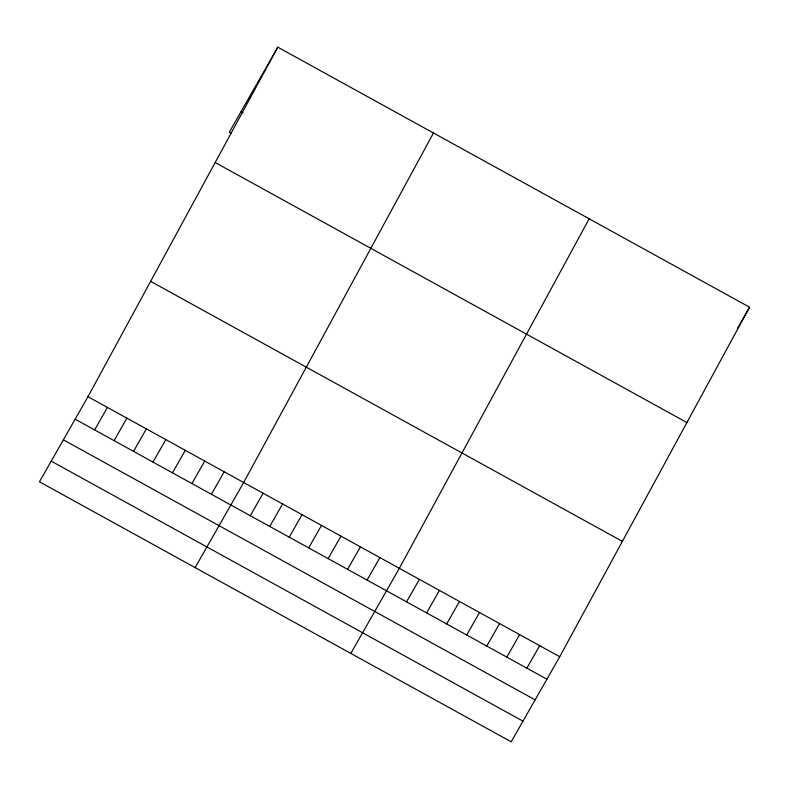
<?xml version="1.0" encoding="UTF-8"?>
<svg xmlns="http://www.w3.org/2000/svg" width="789" height="789" viewBox="0 0 789 789"><rect width="100%" height="100%" fill="white"/><g stroke="black" fill="none" stroke-linecap="round" stroke-linejoin="round"><path stroke-width="1.18" d="M87.983 396.699L277.807 47.182L749.55 307.207L559.736 656.724L511.193 741.818L39.45 481.793L87.983 396.699L559.736 656.724M433.477 132.986L243.663 482.513L195.13 567.607M589.156 218.79L399.342 568.317L350.799 653.41M277.807 47.182L229.264 132.276L231.315 133.4M94.621 429.916L107.452 407.43M114.08 440.637L126.911 418.15M133.538 451.367L146.369 428.881M152.997 462.098L165.828 439.601M172.456 472.818L185.287 450.332M191.914 483.549L204.745 461.052M211.383 494.269L224.204 471.783M250.3 515.72L263.122 493.233M269.759 526.45L282.58 503.964M289.218 537.171L302.039 514.684M308.677 547.901L321.508 525.415M328.135 558.632L340.966 536.135M347.594 569.352L360.425 546.866M367.053 580.083L379.884 557.586M406.562 601.859L419.393 579.363M426.612 612.905L439.443 590.419M446.663 623.961L459.494 601.474M466.713 635.007L479.534 612.52M486.764 646.063L499.585 623.576M506.814 657.109L519.635 634.622M526.855 668.165L539.686 645.678M737.311 328.668L749.55 307.207M241.049 111.614L243.101 112.748M215.16 162.524L686.913 422.549M150.63 281.357L622.373 541.382M75.162 419.186L546.905 679.211M63.376 439.848L535.12 699.873M51.236 461.141L522.979 721.156"/></g></svg>
